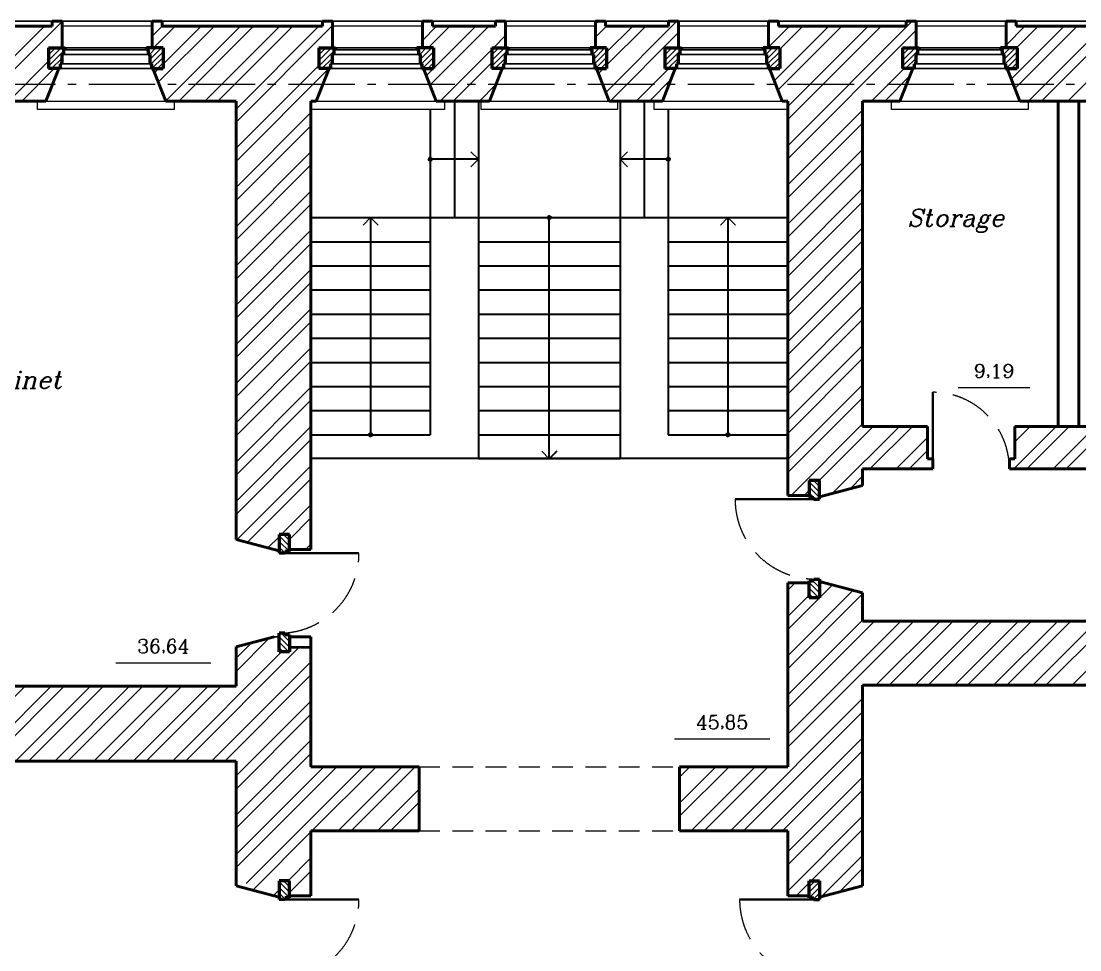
# Model space of a CAD drawing. Header units: millimetres. Extents: x 60 to 102290, y 34 to 65730.
# Drawn here: x 75478 to 88203, y 15173 to 26333 of the extents above; entities that cross this region are included whole.
import ezdxf
from ezdxf.enums import TextEntityAlignment as Align

# ---------------------------------------------------------------- set-up
doc = ezdxf.new("R2010")
doc.units = ezdxf.units.MM
for name, pattern in [('GOST2.303 4', [7, 5, -2, 0]), ('GOST2.303 6', [12, 8, -1.5, 1, -1.5]), ('SS2', [4, 2.5, -1.5])]:
    doc.linetypes.add(name, pattern=pattern)
doc.layers.add('axes', color=40, linetype='GOST2.303 6')
doc.layers.add('text', color=177, linetype='Continuous')
doc.styles.add('GOST 2.304', font='romanc.shx', dxfattribs={"oblique": 15})

msp = doc.modelspace()

# ---------------------------------------------------------------- hatches: boundary and pattern name
at = {"lineweight": 35, "ltscale": 100}
h = msp.add_hatch(color=256, dxfattribs=at)
edge = h.paths.add_edge_path()
edge.add_arc((80395.5, 24673.3), 20, 0, 360)
h = msp.add_hatch(color=256, dxfattribs=at)
edge = h.paths.add_edge_path()
edge.add_arc((83255.5, 24673.3), 20, 0, 360)
h = msp.add_hatch(color=256, dxfattribs=at)
edge = h.paths.add_edge_path()
edge.add_arc((81825.5, 23973.3), 20, 0, 360)
h = msp.add_hatch(color=256, dxfattribs=at)
edge = h.paths.add_edge_path()
edge.add_arc((79677.9, 21363.3), 20, 0, 360)
h = msp.add_hatch(color=256, dxfattribs=at)
edge = h.paths.add_edge_path()
edge.add_arc((83973.1, 21363.3), 20, 0, 360)

# ---------------------------------------------------------------- linework, layer by layer
at = {"lineweight": 30, "ltscale": 100}
for p, q in [((61880.6, 26333.3), (100600.6, 26333.3)), ((77050.3, 26333.3), (77050.3, 26083.3)), ((77400.6, 26273.3), (77180.6, 26273.3)), ((80300.3, 26333.3), (80300.3, 26083.3)), ((82730.6, 26273.3), (82510.6, 26273.3)), ((84810.7, 26273.3), (84590.7, 26273.3)), ((85850.6, 26273.3), (85600.6, 26273.3)), ((85856.4, 26273.3), (86106.4, 26273.3)), ((87666.4, 26273.3), (87446.4, 26273.3)), ((76005.3, 26013.3), (76984.9, 26013.3)), ((76005.3, 25990.3), (76984.9, 25990.3)), ((79255.3, 26013.3), (80234.9, 26013.3)), ((79255.3, 25990.3), (80234.9, 25990.3)), ((81300.3, 26075.8), (81300.3, 26020.8)), ((81335.3, 26013.3), (82314.9, 26013.3)), ((81335.3, 25990.3), (82314.9, 25990.3)), ((83415.3, 26013.3), (84394.9, 26013.3)), ((83415.3, 25990.3), (84394.9, 25990.3)), ((84459.9, 26075.8), (84459.9, 26020.8)), ((86236, 26075.8), (86236, 26020.8)), ((86271, 26013.3), (87250.7, 26013.3)), ((86271, 25990.3), (87250.7, 25990.3)), ((75985.3, 25934.3), (77004.9, 25934.3)), ((79235.3, 25934.3), (80254.9, 25934.3)), ((81315.3, 25934.3), (82334.9, 25934.3)), ((83395.3, 25934.3), (84414.9, 25934.3)), ((86251, 25934.3), (87270.7, 25934.3)), ((75945.3, 25763.3), (77044.9, 25763.3)), ((75965.3, 25819.3), (77024.9, 25819.3)), ((79195.3, 25763.3), (80294.9, 25763.3)), ((79215.3, 25819.3), (80274.9, 25819.3)), ((81275.3, 25763.3), (82374.9, 25763.3)), ((81295.3, 25819.3), (82354.9, 25819.3)), ((83355.3, 25763.3), (84454.9, 25763.3)), ((83375.3, 25819.3), (84434.9, 25819.3)), ((86143.1, 25633.3), (86194.3, 25763.3)), ((86211, 25763.3), (87310.7, 25763.3)), ((86231, 25819.3), (87290.7, 25819.3)), ((80362.9, 25633.3), (80335.3, 25703.3)), ((79024.9, 25373.3), (79090.3, 25539.2)), ((84625.3, 25373.3), (84559.9, 25539.2)), ((87481, 25373.3), (87415.7, 25539.2)), ((78970.3, 25373.3), (79024.9, 25373.3)), ((80530.6, 25373.3), (80650.6, 25373.3)), ((80660.6, 25373.3), (80780.6, 25373.3)), ((80790.6, 25373.3), (80910.6, 25373.3)), ((87535.7, 25373.3), (87481, 25373.3)), ((87546.4, 25373.3), (87666.4, 25373.3)), ((87680.6, 25373.3), (87800.6, 25373.3)), ((84692.2, 21403.3), (84692.2, 21283.3)), ((84692.2, 21273.3), (84692.2, 21153.3)), ((84692.2, 21143.3), (84692.2, 21023.3)), ((84692.2, 20633.3), (84942.2, 20633.3)), ((78960.6, 20112.6), (78960.6, 20362.6)), ((78710.6, 19982.6), (78960.6, 19982.6)), ((78960.6, 19982.6), (78960.6, 20102.6)), ((78060.6, 18813.1), (78180.6, 18844.7)), ((78190.6, 18847.3), (78310.6, 18879)), ((78320.6, 18881.6), (78440.6, 18913.2)), ((78450.6, 18915.8), (78518.1, 18933.6)), ((78518.1, 18933.6), (78570.6, 18933.6)), ((78710.6, 18932.6), (78710.6, 18812.6)), ((78960.6, 18932.6), (78710.6, 18932.6)), ((78960.6, 18812.6), (78960.6, 18932.6)), ((78060.6, 18683.6), (78060.6, 18813.1)), ((78960.6, 18812.6), (78710.6, 18812.6)), ((78830.6, 18802.6), (78710.6, 18802.6)), ((78960.6, 18802.6), (78840.6, 18802.6)), ((78960.6, 18552.6), (78960.6, 18802.6)), ((78060.6, 18673.3), (78060.6, 18553.3)), ((78060.6, 18543.3), (78060.6, 18423.3)), ((78960.6, 18293.3), (78960.6, 18543.3)), ((78960.6, 15953.3), (78960.6, 16203.3)), ((78960.6, 15823.3), (78960.6, 15943.3)), ((78960.6, 15823.3), (78710.6, 15823.3))]:
    msp.add_line(p, q, dxfattribs=at)
at = {"lineweight": 53, "ltscale": 40}
for p, q in [((75850.3, 26273.3), (74310.3, 26273.3)), ((75970.3, 26333.3), (75850.3, 26333.3)), ((75850.3, 26333.3), (75850.3, 26273.3)), ((75970.3, 26013.3), (75970.3, 26333.3)), ((77170.3, 26333.3), (77050.3, 26333.3)), ((77050.3, 26333.3), (77050.3, 26013.3)), ((77170.3, 26273.3), (77170.3, 26333.3)), ((79100.3, 26273.3), (77170.3, 26273.3)), ((79220.3, 26333.3), (79100.3, 26333.3)), ((79100.3, 26333.3), (79100.3, 26273.3)), ((79220.3, 26013.3), (79220.3, 26333.3)), ((80420.3, 26333.3), (80300.3, 26333.3)), ((80300.3, 26333.3), (80300.3, 26013.3)), ((80420.3, 26273.3), (80420.3, 26333.3)), ((81180.3, 26273.3), (80420.3, 26273.3)), ((81300.3, 26333.3), (81180.3, 26333.3)), ((81180.3, 26333.3), (81180.3, 26273.3)), ((81300.3, 26013.3), (81300.3, 26333.3)), ((75928.6, 25763.3), (75774.9, 25373.3)), ((77215.3, 25373.3), (77061.6, 25763.3)), ((79178.6, 25763.3), (79024.9, 25373.3)), ((80465.3, 25373.3), (80311.6, 25763.3)), ((81258.6, 25763.3), (81104.9, 25373.3)), ((82391.6, 25763.3), (82545.3, 25373.3)), ((83185, 25373.3), (83338.6, 25763.3)), ((84625.3, 25373.3), (84471.6, 25763.3)), ((75774.9, 25373.3), (74355.3, 25373.3)), ((78060.6, 25373.3), (77215.3, 25373.3)), ((78060.6, 20103.1), (78060.6, 25373.3)), ((79024.9, 25373.3), (78960.6, 25373.3)), ((78960.6, 25373.3), (78960.6, 19982.6)), ((81104.9, 25373.3), (80465.3, 25373.3)), ((82545.3, 25373.3), (83185, 25373.3)), ((84692.2, 25373.3), (84625.3, 25373.3)), ((84692.2, 20633.3), (84692.2, 25373.3)), ((78578.1, 19966.8), (78060.6, 20103.1)), ((78960.6, 19982.6), (78703.1, 19982.6)), ((85592.2, 19463.8), (85074.7, 19600.1)), ((84949.7, 19583.3), (84692.2, 19583.3)), ((84692.2, 19583.3), (84692.2, 17373.3)), ((84942.2, 19583.3), (84949.7, 19583.3)), ((85592.2, 19123.3), (85592.2, 19463.8)), ((92100.6, 19123.3), (85592.2, 19123.3)), ((78518.1, 18933.6), (78060.6, 18813.1)), ((78960.6, 18932.6), (78703.1, 18932.6)), ((78960.6, 17373.3), (78960.6, 18932.6)), ((78060.6, 18813.1), (78060.6, 18340.5)), ((78060.6, 18340.5), (72850.6, 18340.5)), ((85590.6, 15943.8), (85590.6, 18353.3)), ((85590.6, 18353.3), (89890.6, 18353.3)), ((71080.3, 17440.5), (78060.6, 17440.5)), ((78060.6, 17440.5), (78060.6, 15943.8)), ((80260.6, 17373.3), (78960.6, 17373.3)), ((80260.6, 16603.3), (80260.6, 17373.3)), ((84692.2, 17373.3), (83390.6, 17373.3)), ((83390.6, 17373.3), (83390.6, 16603.3)), ((78960.6, 15823.3), (78960.6, 16603.3)), ((78960.6, 16603.3), (80260.6, 16603.3)), ((83390.6, 16603.3), (84691, 16603.3)), ((84691, 16603.3), (84691, 15823.3)), ((78060.6, 15943.8), (78578.1, 15807.5)), ((85073.1, 15807.5), (85590.6, 15943.8)), ((78960.6, 15823.3), (78703.1, 15823.3)), ((78703.1, 15823.3), (78960.6, 15823.3)), ((84691, 15823.3), (84948.1, 15823.3))]:
    msp.add_line(p, q, dxfattribs=at)
at = {"lineweight": 25, "ltscale": 100}
for p, q in [((74856.2, 25373.3), (75756.3, 26273.3)), ((75013.4, 25373.3), (75970.3, 26330.2)), ((77050.3, 26273.3), (75970.3, 26273.3)), ((77050.3, 26153), (77170.6, 26273.3)), ((77067.8, 26013.3), (77327.8, 26273.3)), ((77126, 25600), (77799.3, 26273.3)), ((77184.9, 25816.1), (77642.1, 26273.3)), ((77214.8, 25374.5), (78113.6, 26273.3)), ((77370.7, 25373.3), (78270.7, 26273.3)), ((77685, 25373.3), (78585, 26273.3)), ((77842.2, 25373.3), (78742.2, 26273.3)), ((78060.6, 25120.3), (79220.3, 26280)), ((78060.6, 25277.5), (79056.5, 26273.3)), ((79100.3, 26317.1), (79116.5, 26333.3)), ((80300.3, 26273.3), (79220.3, 26273.3)), ((80300.3, 26102.7), (80470.9, 26273.3)), ((80368, 26013.3), (80628, 26273.3)), ((80390.2, 25564), (81099.5, 26273.3)), ((80434.9, 25765.9), (80942.4, 26273.3)), ((82380.3, 26273.3), (81300.3, 26273.3)), ((82379.9, 26296.5), (82416.7, 26333.3)), ((82379.9, 26139.3), (82513.9, 26273.3)), ((82504.1, 25477.8), (83359.7, 26333.3)), ((82514.9, 25960), (82828.2, 26273.3)), ((82514.9, 25802.9), (82985.4, 26273.3)), ((84460.3, 26273.3), (83380.3, 26273.3)), ((84459.9, 26019.2), (84714.1, 26273.3)), ((84529.3, 25617.1), (85185.5, 26273.3)), ((84573.7, 25504.3), (85342.7, 26273.3)), ((84594.9, 25997), (84871.2, 26273.3)), ((84692.2, 24837.1), (86188.4, 26333.3)), ((84692.2, 25308.5), (85657, 26273.3)), ((84692.2, 25151.4), (85814.1, 26273.3)), ((84692.2, 24679.9), (86236, 26223.8)), ((87316, 26273.3), (86236, 26273.3)), ((87315.7, 26046.1), (87542.8, 26273.3)), ((87377.4, 25636.4), (88014.3, 26273.3)), ((87421.8, 25523.6), (88171.5, 26273.3)), ((87440, 26013.3), (87700, 26273.3)), ((87585.8, 25373.3), (88485.8, 26273.3)), ((87742.9, 25373.3), (88702.9, 26333.3)), ((81153.8, 26013.3), (81300.3, 26159.8)), ((82556.8, 25373.3), (83380.3, 26196.8)), ((75805.3, 25995.8), (75822.8, 26013.3)), ((75805.3, 25928.4), (75890.2, 26013.3)), ((75805.3, 25861.1), (75957.5, 26013.3)), ((75805.3, 25793.7), (75985.3, 25973.7)), ((75967.7, 26013.3), (75970.3, 26015.9)), ((76001.9, 25990.3), (76005.3, 25993.7)), ((77004.9, 25988.1), (77030.1, 26013.3)), ((77018.5, 25934.3), (77097.5, 26013.3)), ((77024.9, 25873.4), (77164.8, 26013.3)), ((77038.2, 25819.3), (77184.9, 25966.1)), ((79055.3, 25995.8), (79072.8, 26013.3)), ((79055.3, 25928.4), (79140.2, 26013.3)), ((79055.3, 25861.1), (79207.5, 26013.3)), ((79055.3, 25793.7), (79235.3, 25973.7)), ((79251.9, 25990.3), (79255.3, 25993.7)), ((80254.9, 25988.1), (80280.1, 26013.3)), ((80268.5, 25934.3), (80347.5, 26013.3)), ((80274.9, 25873.4), (80414.8, 26013.3)), ((80288.2, 25819.3), (80434.9, 25966.1)), ((80513.8, 25373.3), (81135.3, 25994.8)), ((81135.3, 25995.8), (81152.8, 26013.3)), ((81135.3, 25928.4), (81220.2, 26013.3)), ((81135.3, 25861.1), (81287.5, 26013.3)), ((81135.3, 25793.7), (81315.3, 25973.7)), ((81331.9, 25990.3), (81335.3, 25993.7)), ((82334.9, 25988.1), (82360.1, 26013.3)), ((82348.5, 25934.3), (82427.5, 26013.3)), ((82354.9, 25873.4), (82494.8, 26013.3)), ((82368.2, 25819.3), (82514.9, 25966.1)), ((83215.3, 25995.8), (83232.8, 26013.3)), ((83215.3, 25928.4), (83300.2, 26013.3)), ((83215.3, 25861.1), (83367.5, 26013.3)), ((83215.3, 25793.7), (83395.3, 25973.7)), ((83411.9, 25990.3), (83415.3, 25993.7)), ((84414.9, 25988.1), (84440.1, 26013.3)), ((84428.5, 25934.3), (84507.5, 26013.3)), ((84434.9, 25873.4), (84574.8, 26013.3)), ((84448.2, 25819.3), (84594.9, 25966.1)), ((86071, 25995.8), (86088.6, 26013.3)), ((86071, 25928.4), (86155.9, 26013.3)), ((86071, 25861.1), (86223.3, 26013.3)), ((86071, 25793.7), (86251, 25973.7)), ((86267.6, 25990.3), (86271, 25993.7)), ((87270.7, 25988.1), (87295.9, 26013.3)), ((87284.2, 25934.3), (87363.2, 26013.3)), ((87290.7, 25873.4), (87430.6, 26013.3)), ((87303.9, 25819.3), (87450.7, 25966.1)), ((75327.7, 25373.3), (75805.3, 25850.9)), ((75842.2, 25763.3), (75965.3, 25886.4)), ((77049.5, 25763.3), (77184.9, 25898.7)), ((79092.2, 25763.3), (79215.3, 25886.4)), ((80299.5, 25763.3), (80434.9, 25898.7)), ((80671, 25373.3), (81135.3, 25837.6)), ((81172.2, 25763.3), (81295.3, 25886.4)), ((82379.5, 25763.3), (82514.9, 25898.7)), ((83252.3, 25763.3), (83375.3, 25886.4)), ((84459.5, 25763.3), (84594.9, 25898.7)), ((86108, 25763.3), (86231, 25886.4)), ((87315.3, 25763.3), (87450.7, 25898.7)), ((88057.2, 25373.3), (88545.3, 25861.4)), ((75484.9, 25373.3), (75874.9, 25763.3)), ((75909.6, 25763.3), (75945.3, 25799)), ((77081.6, 25712.8), (77132.1, 25763.3)), ((77116.9, 25763.3), (77184.9, 25831.4)), ((77184.2, 25763.3), (77184.9, 25764)), ((78060.6, 24806), (79055.3, 25800.6)), ((78060.6, 24648.8), (79175.1, 25763.3)), ((79159.6, 25763.3), (79195.3, 25799)), ((80345.8, 25676.7), (80432.4, 25763.3)), ((80366.9, 25763.3), (80434.9, 25831.4)), ((80434.2, 25763.3), (80434.9, 25764)), ((81239.6, 25763.3), (81275.3, 25799)), ((82415.3, 25703.3), (82475.4, 25763.3)), ((82446.9, 25763.3), (82514.9, 25831.4)), ((82514.2, 25763.3), (82514.9, 25764)), ((82871.1, 25373.3), (83261.1, 25763.3)), ((83319.6, 25763.3), (83355.3, 25799)), ((84526.9, 25763.3), (84594.9, 25831.4)), ((84594.2, 25763.3), (84594.9, 25764)), ((85699.9, 25373.3), (86089.9, 25763.3)), ((86175.3, 25763.3), (86211, 25799)), ((87382.6, 25763.3), (87450.7, 25831.4)), ((87450, 25763.3), (87450.7, 25764)), ((83028.3, 25373.3), (83286.8, 25631.8)), ((85857.1, 25373.3), (86160, 25676.3)), ((80985.3, 25373.3), (81182.7, 25570.8)), ((75675, 25273.3), (75675, 25373.3)), ((75675, 25373.3), (77315.3, 25373.3)), ((75774.9, 25373.3), (77215.3, 25373.3)), ((77215.3, 25373.3), (77315.3, 25373.3)), ((77315.3, 25373.3), (77315.3, 25273.3)), ((78960.6, 25373.3), (80565.3, 25373.3)), ((79024.9, 25373.3), (80465.3, 25373.3)), ((80465.3, 25373.3), (80565.3, 25373.3)), ((80565.3, 25373.3), (80565.3, 25273.3)), ((81004.9, 25273.3), (81004.9, 25373.3)), ((81004.9, 25373.3), (82645.3, 25373.3)), ((81104.9, 25373.3), (82545.3, 25373.3)), ((82545.3, 25373.3), (82645.3, 25373.3)), ((82645.3, 25373.3), (82645.3, 25273.3)), ((83085, 25273.3), (83085, 25373.3)), ((83085, 25373.3), (84625.3, 25373.3)), ((83185, 25373.3), (84625.3, 25373.3)), ((85940.7, 25273.3), (85940.7, 25373.3)), ((85940.7, 25373.3), (87581, 25373.3)), ((86040.7, 25373.3), (87481, 25373.3)), ((87481, 25373.3), (87581, 25373.3)), ((87581, 25373.3), (87581, 25273.3)), ((77315.3, 25273.3), (75675, 25273.3)), ((78060.6, 24334.5), (78960.6, 25234.5)), ((80565.3, 25273.3), (78960.6, 25273.3)), ((82645.3, 25273.3), (81004.9, 25273.3)), ((84692.2, 25273.3), (83085, 25273.3)), ((84692.2, 24365.6), (85590.6, 25264)), ((87581, 25273.3), (85940.7, 25273.3)), ((78060.6, 24177.4), (78960.6, 25077.4)), ((84692.2, 24208.4), (85590.6, 25106.9)), ((78060.6, 23863.1), (78960.6, 24763.1)), ((84692.2, 23894.1), (85590.6, 24792.6)), ((78060.6, 23705.9), (78960.6, 24605.9)), ((84692.2, 23737), (85590.6, 24635.4)), ((84692.2, 23422.7), (85590.6, 24321.1)), ((78060.6, 23391.6), (78960.6, 24291.6)), ((78060.6, 23234.4), (78960.6, 24134.4)), ((84692.2, 23265.5), (85590.6, 24164)), ((78060.6, 22920.1), (78960.6, 23820.1)), ((84692.2, 22951.2), (85590.6, 23849.7)), ((84692.2, 22794), (85590.6, 23692.5)), ((78060.6, 22763), (78960.6, 23663)), ((78060.6, 22448.7), (78960.6, 23348.7)), ((84692.2, 22479.7), (85590.6, 23378.2)), ((78060.6, 22291.5), (78960.6, 23191.5)), ((84692.2, 22322.6), (85590.6, 23221)), ((84692.2, 22008.3), (85590.6, 22906.7)), ((78060.6, 21977.2), (78960.6, 22877.2)), ((78060.6, 21820.1), (78960.6, 22720.1)), ((84692.2, 21851.1), (85590.6, 22749.6)), ((78060.6, 21505.7), (78960.6, 22405.7)), ((84692.2, 21536.8), (85590.6, 22435.3)), ((84692.2, 21379.7), (85590.6, 22278.1)), ((78060.6, 21348.6), (78960.6, 22248.6)), ((78060.6, 21034.3), (78960.6, 21934.3)), ((84692.2, 21065.3), (85590.6, 21963.8)), ((78060.6, 20877.1), (78960.6, 21777.1)), ((84692.2, 20908.2), (85590.6, 21806.6)), ((78060.6, 20562.8), (78960.6, 21462.8)), ((84731.6, 20633.3), (85590.6, 21492.3)), ((85069.1, 20813.7), (85718.8, 21463.3)), ((85227.5, 20657.8), (86033.1, 21463.3)), ((85680.2, 20953.3), (86190.2, 21463.3)), ((87408.9, 20953.3), (87918.9, 21463.3)), ((87420.6, 21436.5), (87447.5, 21463.3)), ((87420.6, 21279.3), (87604.6, 21463.3)), ((87566.1, 20953.3), (88076.1, 21463.3)), ((87880.4, 20953.3), (88390.4, 21463.3)), ((88037.6, 20953.3), (88547.6, 21463.3)), ((78060.6, 20405.7), (78960.6, 21305.7)), ((85994.5, 20953.3), (86370.6, 21329.4)), ((86151.7, 20953.3), (86370.6, 21172.3)), ((78069.9, 20100.7), (78960.6, 20991.4)), ((78194.3, 20067.9), (78960.6, 20834.2)), ((84949.7, 20799.1), (85074.7, 20674.1)), ((85002.4, 20813.7), (85074.7, 20741.4)), ((85069.8, 20813.7), (85074.7, 20808.8)), ((85440.9, 20714), (85592.2, 20865.3)), ((84888.8, 20633.3), (84949.7, 20694.2)), ((84949.7, 20731.7), (85072.7, 20608.7)), ((84949.7, 20664.4), (85005.4, 20608.7)), ((78603.7, 20163), (78960.6, 20519.9)), ((85005.7, 20608.4), (85018.7, 20595.4)), ((78703.1, 20105.2), (78960.6, 20362.7)), ((78443.1, 20002.4), (78578.1, 20137.4)), ((78578.1, 20148.4), (78703.1, 20023.4)), ((78630.9, 20163), (78703.1, 20090.7)), ((78698.3, 20163), (78703.1, 20158.1)), ((78567.5, 19969.6), (78578.1, 19980.2)), ((78578.1, 20081), (78701.2, 19958)), ((78578.1, 20013.7), (78647.1, 19944.7)), ((78894.8, 19982.6), (78960.6, 20048.4)), ((78578.1, 19946.3), (78586.5, 19938)), ((84994.8, 19609), (85074.7, 19529.1)), ((85062.2, 19609), (85074.7, 19596.4)), ((84692.2, 19493.8), (84781.7, 19583.3)), ((84692.2, 18708), (85478, 19493.9)), ((84949.7, 19586.7), (85074.7, 19461.7)), ((84949.7, 19519.4), (85065.1, 19404)), ((85074.7, 19562), (85104.9, 19592.2)), ((85074.7, 19404.8), (85229.3, 19559.4)), ((84692.2, 18550.9), (85592.2, 19450.9)), ((84692.2, 19179.5), (84949.7, 19437)), ((84692.2, 19022.3), (85073.8, 19404)), ((84949.7, 19452), (84997.8, 19404)), ((84692.2, 18236.6), (85592.2, 19136.6)), ((84692.2, 17765.1), (86050.4, 19123.3)), ((84692.2, 18079.4), (85736.1, 19123.3)), ((84692.2, 17607.9), (86207.6, 19123.3)), ((85751.9, 18353.3), (86521.9, 19123.3)), ((85909, 18353.3), (86679, 19123.3)), ((86223.3, 18353.3), (86993.3, 19123.3)), ((86380.5, 18353.3), (87150.5, 19123.3)), ((86694.8, 18353.3), (87464.8, 19123.3)), ((86851.9, 18353.3), (87621.9, 19123.3)), ((87166.3, 18353.3), (87936.3, 19123.3)), ((87323.4, 18353.3), (88093.4, 19123.3)), ((87637.7, 18353.3), (88407.7, 19123.3)), ((87794.9, 18353.3), (88564.9, 19123.3)), ((88109.2, 18353.3), (88879.2, 19123.3)), ((78603.3, 18978.3), (78703.1, 18878.4)), ((78060.6, 18519.8), (78458.8, 18918)), ((78060.6, 18677), (78245.5, 18861.8)), ((78578.1, 18936), (78703.1, 18811)), ((78578.1, 18868.7), (78693.6, 18753.3)), ((78690.6, 18958.3), (78703.1, 18945.7)), ((77295.6, 17440.5), (78608.4, 18753.3)), ((77452.8, 17440.5), (78824.9, 18812.6)), ((78578.1, 18801.3), (78626.2, 18753.3)), ((77767.1, 17440.5), (78960.6, 18634)), ((77924.2, 17440.5), (78960.6, 18476.9)), ((74624, 17440.5), (75524, 18340.5)), ((74938.3, 17440.5), (75838.3, 18340.5)), ((75095.4, 17440.5), (75995.4, 18340.5)), ((75409.8, 17440.5), (76309.8, 18340.5)), ((75566.9, 17440.5), (76466.9, 18340.5)), ((75881.2, 17440.5), (76781.2, 18340.5)), ((76038.4, 17440.5), (76938.4, 18340.5)), ((76352.7, 17440.5), (77252.7, 18340.5)), ((76509.8, 17440.5), (77409.8, 18340.5)), ((76824.1, 17440.5), (77724.1, 18340.5)), ((76981.3, 17440.5), (77881.3, 18340.5)), ((78060.6, 17262.6), (78960.6, 18162.6)), ((84001.9, 16603.3), (85590.6, 18192.1)), ((78060.6, 17105.4), (78960.6, 18005.4)), ((84159, 16603.3), (85590.6, 18034.9)), ((78060.6, 16791.1), (78960.6, 17691.1)), ((84473.3, 16603.3), (85590.6, 17720.6)), ((84630.5, 16603.3), (85590.6, 17563.5)), ((78060.6, 16634), (78960.6, 17534)), ((78060.6, 16319.7), (79114.3, 17373.3)), ((78060.6, 16162.5), (79271.5, 17373.3)), ((78180.6, 15968.2), (79585.8, 17373.3)), ((78972.9, 16603.3), (79742.9, 17373.3)), ((79287.2, 16603.3), (80057.2, 17373.3)), ((79444.4, 16603.3), (80214.4, 17373.3)), ((83390.6, 16935), (83828.9, 17373.3)), ((83390.6, 17249.3), (83514.6, 17373.3)), ((83390.6, 16777.9), (83986.1, 17373.3)), ((83530.4, 16603.3), (84300.4, 17373.3)), ((83687.6, 16603.3), (84457.6, 17373.3)), ((84691, 16349.5), (85590.6, 17249.2)), ((79758.7, 16603.3), (80260.6, 17105.3)), ((84691, 16192.4), (85590.6, 17092)), ((79915.8, 16603.3), (80260.6, 16948.1)), ((84691, 15878), (85590.6, 16777.7)), ((78260.7, 15891.1), (78960.6, 16591)), ((80230.2, 16603.3), (80260.6, 16633.8)), ((84973.8, 16003.7), (85590.6, 16620.5)), ((85098.6, 15814.2), (85590.6, 16306.2)), ((78687.6, 16003.7), (78960.6, 16276.7)), ((78703.1, 15862.1), (78960.6, 16119.6)), ((85312, 15870.4), (85590.6, 16149.1)), ((78578.1, 15989.1), (78703.1, 15864.1)), ((78578.1, 15921.7), (78701.2, 15798.7)), ((78630.9, 16003.7), (78703.1, 15931.4)), ((78698.3, 16003.7), (78703.1, 15998.8)), ((84793.4, 15823.3), (84948.1, 15978)), ((85020.4, 16003.7), (84948.1, 15931.4)), ((84953, 16003.7), (84948.1, 15998.8)), ((85073.1, 15989.1), (84948.1, 15864.1)), ((85073.1, 15921.7), (84950.1, 15798.7)), ((78509.5, 15825.6), (78578.1, 15894.2)), ((78578.1, 15854.4), (78647.1, 15785.4)), ((78578.1, 15787), (78586.5, 15778.7)), ((85073.1, 15854.4), (85004.1, 15785.4)), ((85073.1, 15787), (85064.8, 15778.7))]:
    msp.add_line(p, q, dxfattribs=at)
at = {"lineweight": 53, "ltscale": 100}
for p, q in [((82379.9, 26013.3), (82379.9, 26333.3)), ((82379.9, 26333.3), (82500.3, 26333.3)), ((82500.3, 26333.3), (82500.3, 26273.3)), ((82500.3, 26273.3), (83260.3, 26273.3)), ((83260.3, 26273.3), (83260.3, 26333.3)), ((83260.3, 26333.3), (83380.3, 26333.3)), ((83380.3, 26333.3), (83380.3, 26013.3)), ((84459.9, 26013.3), (84460.3, 26333.3)), ((84460.3, 26333.3), (84580.3, 26333.3)), ((84580.3, 26333.3), (84580.3, 26273.3)), ((84580.3, 26273.3), (86116, 26273.3)), ((86116, 26273.3), (86116, 26333.3)), ((86116, 26333.3), (86236, 26333.3)), ((86236, 26333.3), (86236, 26013.3)), ((87315.7, 26013.3), (87315.7, 26333.3)), ((87315.7, 26333.3), (87436, 26333.3)), ((87436, 26333.3), (87436, 26273.3)), ((87436, 26273.3), (88590.3, 26273.3)), ((82379.9, 26020.8), (82379.9, 26013.3)), ((84459.9, 26020.8), (84459.9, 26013.3)), ((87315.7, 26020.8), (87315.7, 26013.3)), ((86194.3, 25763.3), (86040.7, 25373.3)), ((87327.4, 25763.3), (87481, 25373.3)), ((86040.7, 25373.3), (85590.6, 25373.3)), ((85590.6, 25373.3), (85590.6, 21463.3)), ((87481, 25373.3), (87940.6, 25373.3)), ((87940.6, 25373.3), (88190.6, 25373.3)), ((87940.6, 25373.3), (87940.6, 21463.3)), ((88190.6, 21463.3), (88190.6, 25373.3)), ((88190.6, 25373.3), (88514.9, 25373.3)), ((85590.6, 21463.3), (86370.6, 21463.3)), ((86370.6, 21463.3), (86370.6, 21073.3)), ((87940.6, 21463.3), (87420.6, 21463.3)), ((87420.6, 21463.3), (87420.6, 21073.3)), ((87940.6, 21463.3), (88190.6, 21463.3)), ((88710.6, 21463.3), (88190.6, 21463.3)), ((86370.6, 21073.3), (86435.6, 21073.3)), ((86435.6, 21073.3), (86435.6, 20953.3)), ((87420.6, 21073.3), (87355.6, 21073.3)), ((87355.6, 21073.3), (87355.6, 20953.3)), ((86435.6, 20953.3), (85592.2, 20953.3)), ((85592.2, 20953.3), (85592.2, 20753.8)), ((87355.6, 20953.3), (88775.6, 20953.3)), ((85592.2, 20753.8), (85074.7, 20617.5)), ((84949.7, 20633.3), (84692.2, 20633.3)), ((84942.2, 20633.3), (84949.7, 20633.3))]:
    msp.add_line(p, q, dxfattribs=at)
at = {"lineweight": 60, "ltscale": 100}
for p, q in [((75805.3, 26013.3), (76005.3, 26013.3)), ((75805.3, 26013.3), (75805.3, 25763.3)), ((75985.3, 25990.3), (75985.3, 25934.3)), ((75985.3, 25990.3), (76005.3, 25990.3)), ((76005.3, 26013.3), (76005.3, 25990.3)), ((77184.9, 26013.3), (76984.9, 26013.3)), ((76984.9, 26013.3), (76984.9, 25990.3)), ((77004.9, 25990.3), (76984.9, 25990.3)), ((77004.9, 25990.3), (77004.9, 25934.3)), ((77184.9, 26013.3), (77184.9, 25763.3)), ((79055.3, 26013.3), (79255.3, 26013.3)), ((79055.3, 26013.3), (79055.3, 25763.3)), ((79235.3, 25990.3), (79235.3, 25934.3)), ((79235.3, 25990.3), (79255.3, 25990.3)), ((79255.3, 26013.3), (79255.3, 25990.3)), ((80434.9, 26013.3), (80234.9, 26013.3)), ((80234.9, 26013.3), (80234.9, 25990.3)), ((80254.9, 25990.3), (80234.9, 25990.3)), ((80254.9, 25990.3), (80254.9, 25934.3)), ((80434.9, 26013.3), (80434.9, 25763.3)), ((81135.3, 26013.3), (81335.3, 26013.3)), ((81135.3, 26013.3), (81135.3, 25763.3)), ((81315.3, 25990.3), (81315.3, 25934.3)), ((81315.3, 25990.3), (81335.3, 25990.3)), ((81335.3, 26013.3), (81335.3, 25990.3)), ((82514.9, 26013.3), (82314.9, 26013.3)), ((82314.9, 26013.3), (82314.9, 25990.3)), ((82334.9, 25990.3), (82314.9, 25990.3)), ((82334.9, 25990.3), (82334.9, 25934.3)), ((82514.9, 26013.3), (82514.9, 25763.3)), ((83215.3, 26013.3), (83415.3, 26013.3)), ((83215.3, 26013.3), (83215.3, 25763.3)), ((83395.3, 25990.3), (83395.3, 25934.3)), ((83395.3, 25990.3), (83415.3, 25990.3)), ((83415.3, 26013.3), (83415.3, 25990.3)), ((84594.9, 26013.3), (84394.9, 26013.3)), ((84394.9, 26013.3), (84394.9, 25990.3)), ((84414.9, 25990.3), (84394.9, 25990.3)), ((84414.9, 25990.3), (84414.9, 25934.3)), ((84594.9, 26013.3), (84594.9, 25763.3)), ((86071, 26013.3), (86271, 26013.3)), ((86071, 26013.3), (86071, 25763.3)), ((86251, 25990.3), (86251, 25934.3)), ((86251, 25990.3), (86271, 25990.3)), ((86271, 26013.3), (86271, 25990.3)), ((87450.7, 26013.3), (87250.7, 26013.3)), ((87250.7, 26013.3), (87250.7, 25990.3)), ((87270.7, 25990.3), (87250.7, 25990.3)), ((87270.7, 25990.3), (87270.7, 25934.3)), ((87450.7, 26013.3), (87450.7, 25763.3)), ((75965.3, 25934.3), (75965.3, 25819.3)), ((75965.3, 25934.3), (75985.3, 25934.3)), ((77024.9, 25934.3), (77004.9, 25934.3)), ((77024.9, 25934.3), (77024.9, 25819.3)), ((79215.3, 25934.3), (79215.3, 25819.3)), ((79215.3, 25934.3), (79235.3, 25934.3)), ((80274.9, 25934.3), (80254.9, 25934.3)), ((80274.9, 25934.3), (80274.9, 25819.3)), ((81295.3, 25934.3), (81295.3, 25819.3)), ((81295.3, 25934.3), (81315.3, 25934.3)), ((82354.9, 25934.3), (82334.9, 25934.3)), ((82354.9, 25934.3), (82354.9, 25819.3)), ((83375.3, 25934.3), (83375.3, 25819.3)), ((83375.3, 25934.3), (83395.3, 25934.3)), ((84434.9, 25934.3), (84414.9, 25934.3)), ((84434.9, 25934.3), (84434.9, 25819.3)), ((86231, 25934.3), (86231, 25819.3)), ((86231, 25934.3), (86251, 25934.3)), ((87290.7, 25934.3), (87270.7, 25934.3)), ((87290.7, 25934.3), (87290.7, 25819.3)), ((75945.3, 25763.3), (75805.3, 25763.3)), ((75945.3, 25819.3), (75945.3, 25763.3)), ((75965.3, 25819.3), (75945.3, 25819.3)), ((77024.9, 25819.3), (77044.9, 25819.3)), ((77044.9, 25819.3), (77044.9, 25763.3)), ((77044.9, 25763.3), (77184.9, 25763.3)), ((79195.3, 25763.3), (79055.3, 25763.3)), ((79195.3, 25819.3), (79195.3, 25763.3)), ((79215.3, 25819.3), (79195.3, 25819.3)), ((80274.9, 25819.3), (80294.9, 25819.3)), ((80294.9, 25819.3), (80294.9, 25763.3)), ((80294.9, 25763.3), (80434.9, 25763.3)), ((81275.3, 25763.3), (81135.3, 25763.3)), ((81275.3, 25819.3), (81275.3, 25763.3)), ((81295.3, 25819.3), (81275.3, 25819.3)), ((82354.9, 25819.3), (82374.9, 25819.3)), ((82374.9, 25819.3), (82374.9, 25763.3)), ((82374.9, 25763.3), (82514.9, 25763.3)), ((83355.3, 25763.3), (83215.3, 25763.3)), ((83355.3, 25819.3), (83355.3, 25763.3)), ((83375.3, 25819.3), (83355.3, 25819.3)), ((84434.9, 25819.3), (84454.9, 25819.3)), ((84454.9, 25819.3), (84454.9, 25763.3)), ((84454.9, 25763.3), (84594.9, 25763.3)), ((86211, 25763.3), (86071, 25763.3)), ((86211, 25819.3), (86211, 25763.3)), ((86231, 25819.3), (86211, 25819.3)), ((87290.7, 25819.3), (87310.7, 25819.3)), ((87310.7, 25819.3), (87310.7, 25763.3)), ((87310.7, 25763.3), (87450.7, 25763.3)), ((84949.7, 20813.7), (84949.7, 20608.7)), ((85074.7, 20813.7), (84949.7, 20813.7)), ((85074.7, 20588.7), (85074.7, 20813.7)), ((84949.7, 20608.7), (85005.7, 20608.7)), ((85005.7, 20588.7), (85005.7, 20608.7)), ((85005.7, 20588.7), (85074.7, 20588.7)), ((78578.1, 20163), (78578.1, 19938)), ((78703.1, 20163), (78578.1, 20163)), ((78703.1, 19958), (78703.1, 20163)), ((78647.1, 19938), (78578.1, 19938)), ((78647.1, 19938), (78647.1, 19958)), ((78703.1, 19958), (78647.1, 19958)), ((84949.7, 19404), (84949.7, 19609)), ((84949.7, 19609), (85005.7, 19609)), ((85005.7, 19629), (85005.7, 19609)), ((85005.7, 19629), (85074.7, 19629)), ((85074.7, 19629), (85074.7, 19404)), ((85074.7, 19404), (84949.7, 19404)), ((78578.1, 18753.3), (78578.1, 18978.3)), ((78647.1, 18978.3), (78578.1, 18978.3)), ((78647.1, 18978.3), (78647.1, 18958.3)), ((78703.1, 18958.3), (78647.1, 18958.3)), ((78703.1, 18958.3), (78703.1, 18753.3)), ((78703.1, 18753.3), (78578.1, 18753.3)), ((78578.1, 16003.7), (78578.1, 15778.7)), ((78703.1, 16003.7), (78578.1, 16003.7)), ((78703.1, 15798.7), (78703.1, 16003.7)), ((84948.1, 15798.7), (84948.1, 16003.7)), ((84948.1, 16003.7), (85073.1, 16003.7)), ((85073.1, 16003.7), (85073.1, 15778.7)), ((78647.1, 15778.7), (78647.1, 15798.7)), ((78703.1, 15798.7), (78647.1, 15798.7)), ((84948.1, 15798.7), (85004.1, 15798.7)), ((85004.1, 15778.7), (85004.1, 15798.7)), ((78647.1, 15778.7), (78578.1, 15778.7)), ((85004.1, 15778.7), (85073.1, 15778.7))]:
    msp.add_line(p, q, dxfattribs=at)
at = {"lineweight": 35, "ltscale": 100}
for p, q in [((80685.5, 25373.3), (80685.5, 23973.3)), ((80975.5, 25373.3), (80975.5, 21073.3)), ((82675.5, 25373.3), (82675.5, 21073.3)), ((82965.5, 25373.3), (82965.5, 23973.3)), ((84690.6, 25373.3), (84690.6, 21073.3)), ((80395.5, 25273.3), (80395.5, 21363.3)), ((83255.5, 25273.3), (83255.5, 21363.3)), ((80975.5, 24673.3), (80395.5, 24673.3)), ((83255.5, 24673.3), (82675.5, 24673.3)), ((78960.3, 23973.3), (84690.6, 23973.3)), ((79677.9, 23973.3), (79677.9, 21363.3)), ((81825.5, 21073.3), (81825.5, 23973.3)), ((83973.1, 23973.3), (83973.1, 21363.3)), ((78960.3, 23683.3), (80395.5, 23683.3)), ((80975.5, 23683.3), (82675.5, 23683.3)), ((83255.5, 23683.3), (84690.6, 23683.3)), ((78960.3, 23393.3), (80395.5, 23393.3)), ((80975.5, 23393.3), (82675.5, 23393.3)), ((83255.5, 23393.3), (84690.6, 23393.3)), ((78960.3, 23103.3), (80395.5, 23103.3)), ((80975.5, 23103.3), (82675.5, 23103.3)), ((83255.5, 23103.3), (84690.6, 23103.3)), ((78960.3, 22813.3), (80395.5, 22813.3)), ((80975.5, 22813.3), (82675.5, 22813.3)), ((83255.5, 22813.3), (84690.6, 22813.3)), ((78960.3, 22523.3), (80395.5, 22523.3)), ((80975.5, 22523.3), (82675.5, 22523.3)), ((83255.5, 22523.3), (84690.6, 22523.3)), ((78960.3, 22233.3), (80395.5, 22233.3)), ((80975.5, 22233.3), (82675.5, 22233.3)), ((83255.5, 22233.3), (84690.6, 22233.3)), ((78960.3, 21943.3), (80395.5, 21943.3)), ((80975.5, 21943.3), (82675.5, 21943.3)), ((83255.5, 21943.3), (84690.6, 21943.3)), ((78960.3, 21653.3), (80395.5, 21653.3)), ((80975.5, 21653.3), (82675.5, 21653.3)), ((83255.5, 21653.3), (84690.6, 21653.3)), ((78960.3, 21363.3), (80395.5, 21363.3)), ((80975.5, 21363.3), (82675.5, 21363.3)), ((80975.5, 21363.3), (82675.5, 21363.3)), ((83255.5, 21363.3), (84690.6, 21363.3)), ((83255.5, 21363.3), (84690.6, 21363.3)), ((81916.6, 21164.5), (81825.5, 21073.3)), ((84692.2, 21076.8), (78960.6, 21076.8)), ((80976, 21076.8), (82676, 21076.8)), ((80976, 21076.8), (82676, 21076.8))]:
    msp.add_line(p, q, dxfattribs=at)
at = {"linetype": 'Continuous', "lineweight": 25, "ltscale": 100}
for p, q in [((80975.5, 24673.3), (80884.3, 24764.5)), ((82766.6, 24764.5), (82675.5, 24673.3)), ((80884.3, 24582.1), (80975.5, 24673.3)), ((82675.5, 24673.3), (82766.6, 24582.1)), ((79677.9, 23973.3), (79586.7, 23882.1)), ((79769, 23882.1), (79677.9, 23973.3)), ((83973.1, 23973.3), (83881.9, 23882.1)), ((84064.2, 23882.1), (83973.1, 23973.3)), ((81825.5, 21073.3), (81734.3, 21164.5))]:
    msp.add_line(p, q, dxfattribs=at)
at = {"lineweight": 40, "ltscale": 100}
for p, q in [((86435.6, 20953.3), (86435.6, 21873.3)), ((85018.7, 20588.7), (84058.7, 20588.7)), ((78578.1, 19938), (79538.1, 19938)), ((78577.8, 15778.7), (79537.8, 15778.7)), ((85073.1, 15778.7), (84113.1, 15778.7))]:
    msp.add_line(p, q, dxfattribs=at)
at = {"linetype": 'SS2', "lineweight": 25, "ltscale": 100}
for p, q in [((80260.3, 17373.3), (83390.3, 17373.3)), ((80260.3, 16603.3), (83390.3, 16603.3))]:
    msp.add_line(p, q, dxfattribs=at)
at = {"lineweight": 35, "ltscale": 100}
for centre in [(80395.5, 24673.3), (83255.5, 24673.3), (81825.5, 23973.3), (79677.9, 21363.3), (83973.1, 21363.3)]:
    msp.add_circle(centre, 20, dxfattribs=at)
at = {"linetype": 'GOST2.303 4', "ltscale": 100}
for centre, radius, start, end in [((86435.6, 20953.3), 920, 0, 90), ((85018.4, 20588.7), 959.7, 180, 270.01794), ((78578.4, 19938), 959.7, 269.98206, 0), ((78578.1, 15778.7), 959.7, 269.98206, 0), ((85072.8, 15778.7), 959.7, 180, 270.01794)]:
    msp.add_arc(centre, radius, start, end, dxfattribs=at)
at = {"layer": 'axes', "ltscale": 100, "extrusion": (0, 1, 0)}
msp.add_line((102289.8, 25573.3), (56821, 25573.3), dxfattribs=at)
at = {"layer": 'text', "linetype": 'Continuous', "ltscale": 75}
msp.add_line((86739.3, 21930.6), (87600.9, 21930.6), dxfattribs=at)
at = {"layer": 'text', "linetype": 'Continuous', "ltscale": 50}
for p, q in [((76614.9, 18622.9), (77758.6, 18622.9)), ((83330.9, 17710.6), (84474.7, 17710.6))]:
    msp.add_line(p, q, dxfattribs=at)

# ---------------------------------------------------------------- texts
at = {"layer": 'text', "linetype": 'Continuous', "ltscale": 90, "style": 'GOST 2.304', "oblique": 15}
for s, p in [('Storage', (86710.9, 23971.8)), ('Cabinet', (75394.7, 22023.2))]:
    msp.add_text(s, height=208.33, dxfattribs=at).set_placement(p, align=Align.MIDDLE_CENTER)
at = {"layer": 'text', "linetype": 'Continuous', "ltscale": 50, "style": 'GOST 2.304'}
for s, p in [('9,19', (87170.1, 22129.3)), ('36,64', (77186.7, 18821.7)), ('45,85', (83902.8, 17909.4))]:
    msp.add_text(s, height=166.67, dxfattribs=at).set_placement(p, align=Align.MIDDLE_CENTER)

doc.saveas('drawing.dxf')
